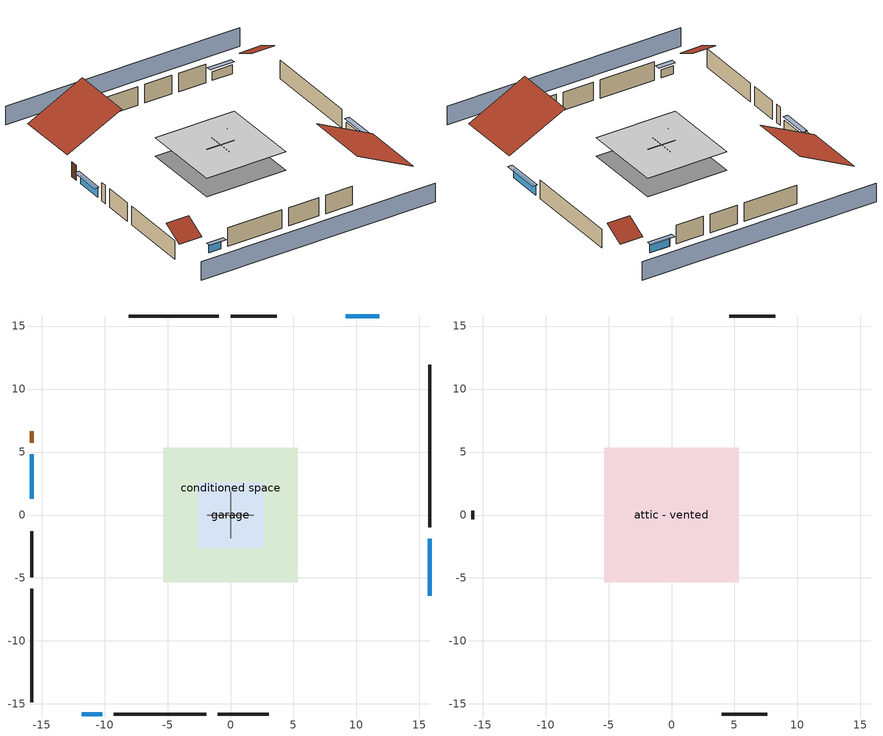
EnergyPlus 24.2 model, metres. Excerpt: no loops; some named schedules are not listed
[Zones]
conditioned space
 floor foundation (Slab2 construction): -5.34,-5.34 -5.34,5.34 5.34,5.34 5.34,-5.34 z0
 wall outside (AdiabaticWallConstruction 1): -15.79,6.65 -15.79,5.73 z0:2.03
 wall outside (AdiabaticWallConstruction): 15.79,-6.42 15.79,-1.88 z0:1.22; -11.81,-15.79 -10.18,-15.79 z0:1.07; -15.79,4.81 -15.79,1.27 z0:1.19; 11.81,15.79 9.15,15.79 z0:1.16
 wall outside (Wall3 construction): 15.79,-0.95 15.79,11.92 z0:2.44
 wall outside (Wall4 construction): -1.01,-15.79 3.04,-15.79 z0:2.44
 wall outside (Wall7 construction): -15.79,-5.86 -15.79,-14.86 z0:2.44
 wall outside (Wall8 construction): -0.92,15.79 -8.08,15.79 z0:2.44
 wall to garage (Wall5 construction): 0,1.83 0,-1.83 z0:2.44
 wall to garage (Wall6 construction): -1.83,0 1.83,0 z0:2.44
 window (WindowConstruction): 15.79,-6.42 15.79,-1.88 z0:1.22
 window (WindowConstruction 1): -11.81,-15.79 -10.18,-15.79 z0:1.07
 window (WindowConstruction 2): -15.79,4.81 -15.79,1.27 z0:1.19
 window (WindowConstruction 3): 11.81,15.79 9.15,15.79 z0:1.16
 door (Door): -15.79,6.65 -15.79,5.73 z0:2.03
garage
 floor foundation (Slab1 construction): -2.59,-2.59 -2.59,2.59 2.59,2.59 2.59,-2.59 z0
 wall outside (Wall1 construction): -9.25,-15.79 -1.93,-15.79 z0:2.44
 wall outside (Wall12 construction): 3.66,15.79 0.01,15.79 z0:2.44
 wall outside (Wall2 construction): -15.79,-1.27 -15.79,-4.93 z0:2.44
attic - vented
 floor to garage (Floor1 construction): -2.59,-2.59 -2.59,2.59 2.59,2.59 2.59,-2.59 z2.44
 floor to conditioned space (Floor2 construction Reversed): -5.34,-5.34 -5.34,5.34 5.34,5.34 5.34,-5.34 z2.44
 wall outside (Wall10 construction): 8.22,15.79 4.59,15.79 z0:2.44
 wall outside (Wall11 construction): -15.79,0.34 -15.79,-0.34 z0:2.44
 wall outside (Wall9 construction): 3.97,-15.79 7.6,-15.79 z0:2.44
 roof outside (Roof1 construction): 15.79,-7.35,2.44 8.24,-7.35,6.21 8.24,-15.79,6.21 15.79,-15.79,2.44
 roof outside (Roof2 construction): -12.74,-15.79,2.44 -12.74,-13.06,3.81 -15.79,-13.06,3.81 -15.79,-15.79,2.44
 roof outside (Roof3 construction): 12.74,15.79,2.44 12.74,13.06,3.81 15.79,13.06,3.81 15.79,15.79,2.44
 roof outside (Roof4 construction): -15.79,7.58,2.44 -8.44,7.58,6.11 -8.44,15.79,6.11 -15.79,15.79,2.44
shading: 15.79,20.37 -15.79,20.37 / -15.79,-20.37 15.79,-20.37 z0:2.44; 15.79,-1.58 15.79,-6.73 16.4,-6.73 16.4,-1.58 z1.52; -9.87,-15.79 -12.11,-15.79 -12.11,-16.4 -9.87,-16.4 z1.37; -15.79,0.97 -15.79,5.11 -16.4,5.11 -16.4,0.97 z1.49; 8.85,15.79 12.11,15.79 12.11,16.4 8.85,16.4 z1.46
[Building]
Building 1: Terrain=Suburbs
[Site:Location]
Portland Intl Arpt_OR: Latitude {deg}=45.59; Longitude {deg}=-122.6; Time Zone {hr}=-8; Elevation {m}=33; Keep Site Location Information=Yes
[Site:GroundTemperature:Shallow]
10.2558, 8.96328, 8.85977, 9.47314, 11.9355, 14.3863, 16.5111, 17.8571, 17.9714, 16.8767, 14.8061, 12.4304
[Site:WaterMainsTemperature]
Calculation Method=Schedule; Temperature Schedule=mains temperature schedule
[Material] Roughness=Rough; Thermal Absorptance=0.9
Name | Thickness {m} | Conductivity {W/m-K} | Density {kg/m3} | Specific Heat {J/kg-K} | Solar Absorptance | Visible Absorptance
asphalt or fiberglass shingles | 0.00635 | 0.162714 | 1121.4 | 1465.45 | 0.85 | 0.85
ceiling loosefill ins | 0.0846667 | 0.0480833 | 16.02 | 1046.75 | 0.7 | 0.7
ceiling stud and cavity | 0.1397 | 1.39189 | 65.682 | 1177.47 | 0.7 | 0.7
ceiling stud and cavity 1 | 0.1397 | 0.302811 | 65.682 | 1177.47 | 0.7 | 0.7
concrete 4.0 in. | 0.1016 | 1.803125 | 2242.8 | 837.4 | 0.7 | 0.7
door material | 0.04445 | 0.0612267 | 512.64 | 1214.23 | 0.7 | 0.7
floor covering | 0.0127 | 0.0450781 | 54.468 | 1339.84 | 0.9 | 0.9
furniture material conditioned space 1; furniture material garage 1 | 0.1524 | 0.115458 | 640.8 | 1214.23 | 0.6 | 0.6
gypsum board | 0.0127 | 0.160291 | 801 | 837.4 | 0.6 | 0.6
osb sheathing 0.5 in. | 0.0127 | 0.115458 | 512.64 | 1214.23 | 0.6 | 0.6
osb sheathing 0.5 in. 1; osb sheathing 0.5 in. 2; osb sheathing 0.5 in. 3 | 0.0127 | 0.115458 | 512.64 | 1214.23 | 0.7 | 0.7
roof rigid ins | 0.00281632 | 0.029427 | 32.04 | 1214.23 | 0.7 | 0.7
wall rigid ins | 0.512978 | 0.029427 | 32.04 | 1214.23 | 0.7 | 0.7
wall stud and cavity | 0.1397 | 0.727959 | 139.0536 | 1170.24 | 0.6 | 0.6
wall stud and cavity 1 | 0.1397 | 0.550994 | 139.0536 | 1170.24 | 0.7 | 0.7
wall stud and cavity 2 | 0.1397 | 0.335416 | 139.0536 | 1170.24 | 0.7 | 0.7
wall stud and cavity 3 | 0.0889 | 0.380278 | 52.3479 | 1209.89 | 0.7 | 0.7
wall stud and cavity 4 | 0.0889 | 0.391764 | 83.0341 | 1211.67 | 0.7 | 0.7
wood siding | 0.0254 | 0.102417 | 544.68 | 1172.36 | 0.85 | 0.85
wood siding 1; wood siding 2 | 0.0254 | 0.102417 | 544.68 | 1172.36 | 0.7 | 0.7
[WindowMaterial:SimpleGlazingSystem]
WindowMaterial: U-Factor {W/m2-K}=6.58648; Solar Heat Gain Coefficient=0.76
[Construction]
AdiabaticWallConstruction: wood siding 1, wall rigid ins, wall stud and cavity 3, gypsum board
AdiabaticWallConstruction 1: wood siding 2, wall rigid ins, wall stud and cavity 3, gypsum board
Door: door material
Floor1 construction: ceiling stud and cavity
Floor2 construction Reversed: gypsum board, ceiling stud and cavity 1, ceiling loosefill ins
furniture construction conditioned space 1: furniture material conditioned space 1
furniture construction garage 1: furniture material garage 1
PartitionWallConstruction: gypsum board, wall stud and cavity 4, gypsum board
Roof1 construction; Roof2 construction; Roof3 construction; Roof4 construction: asphalt or fiberglass shingles, roof rigid ins, osb sheathing 0.5 in.
Slab1 construction: concrete 4.0 in.
Slab2 construction: concrete 4.0 in., floor covering
Wall1 construction; Wall2 construction: wood siding, osb sheathing 0.5 in. 1, wall stud and cavity
Wall10 construction; Wall11 construction; Wall12 construction; Wall9 construction: wood siding, osb sheathing 0.5 in. 3, wall stud and cavity
Wall3 construction; Wall4 construction: wood siding, osb sheathing 0.5 in. 1, wall stud and cavity 1, gypsum board
Wall5 construction: osb sheathing 0.5 in. 2, wall stud and cavity 2, gypsum board
Wall6 construction: osb sheathing 0.5 in. 3, wall stud and cavity 2, gypsum board
Wall7 construction; Wall8 construction: wood siding, osb sheathing 0.5 in. 3, wall stud and cavity 1, gypsum board
WindowConstruction; WindowConstruction 1; WindowConstruction 2; WindowConstruction 3: WindowMaterial
[Zone] Multiplier=1; Part of Total Floor Area=Yes
Name | Volume {m3}
attic - vented | 124.583
conditioned space | 278.185
garage | 65.242
[Space]
Name | Zone | Volume {m3}
attic - vented 1 | attic - vented | 124.583
conditioned space 1 | conditioned space | 278.185
garage 1 | garage | 65.242
[ZoneInfiltration:EffectiveLeakageArea] Schedule=Always On Discrete
Name | Zone or Space | Effective Air Leakage Area {cm2} | Stack Coefficient | Wind Coefficient
infil attic - vented 1 | attic - vented 1 | 4694.23 | 0.000184533 | 3.53165e-05
infil garage 1 | garage 1 | 339.796 | 0.000129147 | 4.38083e-05
[ZoneMixing]
whole house fan mix: Zone or Space=attic - vented; Schedule=Always On Continuous; Design Flow Rate Calculation Method=Flow/Zone; Design Flow Rate {m3/s}=0; Source Zone or Space=conditioned space
[SurfaceProperty:ExposedFoundationPerimeter] Exposed Perimeter Calculation Method=TotalExposedPerimeter
Name | Total Exposed Perimeter {m}
Slab2 | 39.80688
Slab1 | 14.6304
[SurfaceProperty:IncidentSolarMultiplier] Incident Solar Multiplier=1; Incident Solar Multiplier Schedule=trans schedule winter=0.85 summer=0.7
Window1; Window2; Window3; Window4
[InternalMass]
Name | Construction | Zone or ZoneList | Space or SpaceList | Surface Area {m2}
furniture mass conditioned space 1 | furniture construction conditioned space 1 | conditioned space | conditioned space 1 | 45.63397
partition wall mass | PartitionWallConstruction | conditioned space | conditioned space 1 | 114.085
furniture mass garage 1 | furniture construction garage 1 | garage | garage 1 | 2.67561
[Lights] Design Level Calculation Method=LightingLevel; Return Air Fraction=0; Fraction Radiant=0.6; Fraction Visible=0.2; Fraction Replaceable=1
Name | Zone or ZoneList or Space or SpaceList | Schedule | Lighting Level {W}
interior lighting | conditioned space 1 | lighting_interior | 262.64
garage lighting | garage 1 | lighting_garage | 13.3083
[People]
occupants: Zone or ZoneList or Space or SpaceList=conditioned space 1; Number of People Schedule=occupants; Number of People Calculation Method=People; Number of People=3; Fraction Radiant=0.314171; Sensible Heat Fraction=0.56303; Activity Level Schedule=occupants activity schedule; Carbon Dioxide Generation Rate {m3/s-W}=0; Enable ASHRAE 55 Comfort Warnings=No; Mean Radiant Temperature Calculation Type=EnclosureAveraged
[ElectricEquipment] Zone or ZoneList or Space or SpaceList=conditioned space 1; Design Level Calculation Method=EquipmentLevel
Name | Schedule | Design Level {W} | Fraction Latent | Fraction Radiant | Fraction Lost
clothes dryer | clothes_dryer | 4739.24 | 0.015 | 0.081 | 0.85
clothes washer | clothes_washer | 244.867 | 0.03 | 0.162 | 0.7
cooking range | cooking_range | 86.4789 | 0.16 | 0.384 | 0.2
fridge | fridge schedule | 49.4292 | 0 | 0.6 | 0
mech vent bath fan 0 | mech vent bath fan 0 schedule | 15 | 0 | 0 | 1
mech vent house fan | mech vent house fan schedule | 0 | 0 | 0 | 1
mech vent house fan cfis | mech vent house fan cfis schedule | 0 | 0 | 0 | 0
mech vent range fan 0 | mech vent range fan 0 schedule | 30 | 0 | 0 | 1
misc plug loads | plug_loads_other | 337.586 | 0.021 | 0.558 | 0.049
misc tv | plug_loads_tv | 443.525 | 0 | 0.6 | 0
whole house fan | Always On Discrete | 0 | 0 | 0 | 1
[OtherEquipment] Zone or ZoneList or Space or SpaceList=conditioned space 1; Design Level Calculation Method=EquipmentLevel
Name | Fuel Type | Schedule | Design Level {W} | Fraction Latent | Fraction Radiant | Fraction Lost
clothes dryer 1 | Electricity | clothes_dryer | 0 | 0.015 | 0.081 | 0.85
cooking range 1 | NaturalGas | cooking_range | 2534.45 | 0.16 | 0.384 | 0.2
general water use latent | None | general water use schedule | 62.594 | 1 | 0 | 0
general water use sensible | None | general water use schedule | -61.6891 | 0 | 0.6 | 0
mech vent house fan latent load; water heater lat | None | Always On Discrete | 0 | 1 | 0 | 0
mech vent house fan sensible load; water heater sens | None | Always On Discrete | 0 | 0 | 0 | 0
water heater energy adjustment1 | Electricity | Always On Discrete | 0.01 | 0 | 0 | 1
[ZoneInfiltration:DesignFlowRate] Zone or ZoneList or Space or SpaceList=conditioned space 1; Schedule=Always On Discrete; Design Flow Rate Calculation Method=Flow/Zone; Design Flow Rate {m3/s}=0
infil flow; natural vent flow; whole house fan flow
[Foundation:Kiva] Wall Height Above Grade {m}=0.1016; Wall Depth Below Slab {m}=0.2032
Name | Initial Indoor Air Temperature {C}
Foundation Kiva 1 | 13.4258
Foundation Kiva 2 | 11.6667
[Foundation:Kiva:Settings]
Soil Conductivity {W/m-K}=1.3848; Soil Density {kg/m3}=1842.3; Soil Specific Heat {J/kg-K}=418.7; Ground Solar Absorptivity=0.9; Ground Thermal Absorptivity=0.9; Ground Surface Roughness {m}=0.03; Far-Field Width {m}=40; Deep-Ground Boundary Condition=ZeroFlux; Deep-Ground Depth {m}=40; Minimum Cell Dimension {m}=0.2; Maximum Cell Growth Coefficient=3; Simulation Timestep=Timestep
[Exterior:Lights]
exterior lighting: Schedule=exterior lighting schedule; Design Level {W}=9.28603
[EnergyManagementSystem:GlobalVariable]
infil_program_Qfan
infil_program_Qinf
natural_vent_program_Qnv
natural_vent_program_Qwhf
[EnergyManagementSystem:Sensor]
Name | Output:Variable or Output:Meter Index Key | Output:Variable or Output:Meter
airflow_gain | infil flow | Infiltration Sensible Heat Gain Energy
airflow_gain_1 | natural vent flow | Infiltration Sensible Heat Gain Energy
airflow_gain_2 | whole house fan flow | Infiltration Sensible Heat Gain Energy
airflow_loss | infil flow | Infiltration Sensible Heat Loss Energy
airflow_loss_1 | natural vent flow | Infiltration Sensible Heat Loss Energy
airflow_loss_2 | whole house fan flow | Infiltration Sensible Heat Loss Energy
clg_load_cond |  | Cooling:EnergyTransfer:Zone:CONDITIONED SPACE
clg_sp_s; clg_sp_s_1 | cooling setpoint | Schedule Value
clothes_dryer_exhaust_0_sch_s | clothes_dryer | Schedule Value
cool_season | cooling season schedule | Schedule Value
htg_load_cond |  | Heating:EnergyTransfer:Zone:CONDITIONED SPACE
htg_sp_s; htg_sp_s_1 | heating setpoint | Schedule Value
ig_ee_conv | clothes dryer | Electric Equipment Convective Heating Energy
ig_ee_conv_2 | cooking range | Electric Equipment Convective Heating Energy
ig_ee_conv_3 | fridge | Electric Equipment Convective Heating Energy
ig_ee_conv_4 | misc plug loads | Electric Equipment Convective Heating Energy
ig_ee_conv_5 | misc tv | Electric Equipment Convective Heating Energy
ig_ee_conv_6 | whole house fan | Electric Equipment Convective Heating Energy
ig_ee_rad | clothes dryer | Electric Equipment Radiant Heating Energy
ig_ee_rad_2 | cooking range | Electric Equipment Radiant Heating Energy
ig_ee_rad_3 | fridge | Electric Equipment Radiant Heating Energy
ig_ee_rad_4 | misc plug loads | Electric Equipment Radiant Heating Energy
ig_ee_rad_5 | misc tv | Electric Equipment Radiant Heating Energy
ig_ee_rad_6 | whole house fan | Electric Equipment Radiant Heating Energy
ig_lgt_conv | interior lighting | Lights Convective Heating Energy
ig_lgt_rad | interior lighting | Lights Radiant Heating Energy
ig_lgt_vis | interior lighting | Lights Visible Radiation Heating Energy
ig_oe_conv | clothes dryer 1 | Other Equipment Convective Heating Energy
ig_oe_conv_1 | cooking range 1 | Other Equipment Convective Heating Energy
ig_oe_conv_2 | general water use latent | Other Equipment Convective Heating Energy
ig_oe_conv_3 | general water use sensible | Other Equipment Convective Heating Energy
ig_oe_conv_4 | water heater energy adjustment1 | Other Equipment Convective Heating Energy
ig_oe_conv_5 | water heater lat | Other Equipment Convective Heating Energy
ig_oe_conv_6 | water heater sens | Other Equipment Convective Heating Energy
ig_oe_rad | clothes dryer 1 | Other Equipment Radiant Heating Energy
ig_oe_rad_1 | cooking range 1 | Other Equipment Radiant Heating Energy
ig_oe_rad_2 | general water use latent | Other Equipment Radiant Heating Energy
ig_oe_rad_3 | general water use sensible | Other Equipment Radiant Heating Energy
ig_oe_rad_4 | water heater energy adjustment1 | Other Equipment Radiant Heating Energy
ig_oe_rad_5 | water heater lat | Other Equipment Radiant Heating Energy
ig_oe_rad_6 | water heater sens | Other Equipment Radiant Heating Energy
ig_ppl_conv | occupants | People Convective Heating Energy
ig_ppl_rad | occupants | People Radiant Heating Energy
im_conv | furniture mass conditioned space 1 | Surface Inside Face Convection Heat Gain Energy
im_conv_1 | partition wall mass | Surface Inside Face Convection Heat Gain Energy
im_ig | furniture mass conditioned space 1 | Surface Inside Face Internal Gains Radiation Heat Gain Energy
im_ig_1 | partition wall mass | Surface Inside Face Internal Gains Radiation Heat Gain Energy
im_lgt | furniture mass conditioned space 1 | Surface Inside Face Lights Radiation Heat Gain Energy
im_lgt_1 | partition wall mass | Surface Inside Face Lights Radiation Heat Gain Energy
im_sol | furniture mass conditioned space 1 | Surface Inside Face Solar Radiation Heat Gain Energy
im_sol_1 | partition wall mass | Surface Inside Face Solar Radiation Heat Gain Energy
im_surf | furniture mass conditioned space 1 | Surface Inside Face Net Surface Thermal Radiation Heat Gain Energy
im_surf_1 | partition wall mass | Surface Inside Face Net Surface Thermal Radiation Heat Gain Energy
mech_vent_bath_fan_0_sch_s | mech vent bath fan 0 schedule | Schedule Value
mech_vent_range_fan_0_sch_s | mech vent range fan 0 schedule | Schedule Value
mv_conv | mech vent bath fan 0 | Electric Equipment Convective Heating Energy
mv_conv_1 | mech vent house fan | Electric Equipment Convective Heating Energy
mv_conv_2 | mech vent house fan cfis | Electric Equipment Convective Heating Energy
mv_conv_3 | mech vent range fan 0 | Electric Equipment Convective Heating Energy
mv_conv_4 | mech vent house fan latent load | Other Equipment Convective Heating Energy
mv_conv_5 | mech vent house fan sensible load | Other Equipment Convective Heating Energy
mv_rad | mech vent bath fan 0 | Electric Equipment Radiant Heating Energy
mv_rad_1 | mech vent house fan | Electric Equipment Radiant Heating Energy
mv_rad_2 | mech vent house fan cfis | Electric Equipment Radiant Heating Energy
mv_rad_3 | mech vent range fan 0 | Electric Equipment Radiant Heating Energy
mv_rad_4 | mech vent house fan latent load | Other Equipment Radiant Heating Energy
mv_rad_5 | mech vent house fan sensible load | Other Equipment Radiant Heating Energy
natural_vent_s | natural vent schedule | Schedule Value
out_pb_s |  | Site Outdoor Air Barometric Pressure
out_wt_s |  | Site Outdoor Air Humidity Ratio
site_vw_s |  | Site Wind Speed
ss_back_out | Window1 | Surface Window Shortwave from Zone Back Out Window Heat Transfer Rate
ss_back_out_1 | Window2 | Surface Window Shortwave from Zone Back Out Window Heat Transfer Rate
ss_back_out_2 | Window3 | Surface Window Shortwave from Zone Back Out Window Heat Transfer Rate
ss_back_out_3 | Window4 | Surface Window Shortwave from Zone Back Out Window Heat Transfer Rate
ss_conv | Door1 | Surface Inside Face Convection Heat Gain Energy
ss_conv_1 | Window1 | Surface Inside Face Convection Heat Gain Energy
ss_conv_2 | Window2 | Surface Inside Face Convection Heat Gain Energy
ss_conv_3 | Window3 | Surface Inside Face Convection Heat Gain Energy
ss_conv_4 | Window4 | Surface Inside Face Convection Heat Gain Energy
ss_ig | Door1 | Surface Inside Face Internal Gains Radiation Heat Gain Energy
ss_ig_1 | Window1 | Surface Inside Face Internal Gains Radiation Heat Gain Energy
ss_ig_2 | Window2 | Surface Inside Face Internal Gains Radiation Heat Gain Energy
ss_ig_3 | Window3 | Surface Inside Face Internal Gains Radiation Heat Gain Energy
ss_ig_4 | Window4 | Surface Inside Face Internal Gains Radiation Heat Gain Energy
ss_lgt | Door1 | Surface Inside Face Lights Radiation Heat Gain Energy
ss_sol | Door1 | Surface Inside Face Solar Radiation Heat Gain Energy
ss_surf | Door1 | Surface Inside Face Net Surface Thermal Radiation Heat Gain Energy
ss_surf_1 | Window1 | Surface Inside Face Net Surface Thermal Radiation Heat Gain Energy
ss_surf_2 | Window2 | Surface Inside Face Net Surface Thermal Radiation Heat Gain Energy
ss_surf_3 | Window3 | Surface Inside Face Net Surface Thermal Radiation Heat Gain Energy
ss_surf_4 | Window4 | Surface Inside Face Net Surface Thermal Radiation Heat Gain Energy
ss_trans_in | Window1 | Surface Window Transmitted Solar Radiation Rate
ss_trans_in_1 | Window2 | Surface Window Transmitted Solar Radiation Rate
ss_trans_in_2 | Window3 | Surface Window Transmitted Solar Radiation Rate
ss_trans_in_3 | Window4 | Surface Window Transmitted Solar Radiation Rate
ss_trans_out | Window1 | Surface Inside Face Initial Transmitted Diffuse Transmitted Out Window Solar Radiation Rate
ss_trans_out_1 | Window2 | Surface Inside Face Initial Transmitted Diffuse Transmitted Out Window Solar Radiation Rate
ss_trans_out_2 | Window3 | Surface Inside Face Initial Transmitted Diffuse Transmitted Out Window Solar Radiation Rate
ss_trans_out_3 | Window4 | Surface Inside Face Initial Transmitted Diffuse Transmitted Out Window Solar Radiation Rate
s_conv | Floor2 | Surface Inside Face Convection Heat Gain Energy
s_conv_1 | Slab2 | Surface Inside Face Convection Heat Gain Energy
s_conv_2 | Wall3 | Surface Inside Face Convection Heat Gain Energy
s_conv_3 | Wall4 | Surface Inside Face Convection Heat Gain Energy
s_conv_4 | Wall5 | Surface Inside Face Convection Heat Gain Energy
s_conv_5 | Wall6 | Surface Inside Face Convection Heat Gain Energy
s_conv_6 | Wall7 | Surface Inside Face Convection Heat Gain Energy
s_conv_7 | Wall8 | Surface Inside Face Convection Heat Gain Energy
s_ig | Floor2 | Surface Inside Face Internal Gains Radiation Heat Gain Energy
s_ig_1 | Slab2 | Surface Inside Face Internal Gains Radiation Heat Gain Energy
s_ig_2 | Wall3 | Surface Inside Face Internal Gains Radiation Heat Gain Energy
s_ig_3 | Wall4 | Surface Inside Face Internal Gains Radiation Heat Gain Energy
s_ig_4 | Wall5 | Surface Inside Face Internal Gains Radiation Heat Gain Energy
s_ig_5 | Wall6 | Surface Inside Face Internal Gains Radiation Heat Gain Energy
s_ig_6 | Wall7 | Surface Inside Face Internal Gains Radiation Heat Gain Energy
s_ig_7 | Wall8 | Surface Inside Face Internal Gains Radiation Heat Gain Energy
s_lgt | Floor2 | Surface Inside Face Lights Radiation Heat Gain Energy
s_lgt_1 | Slab2 | Surface Inside Face Lights Radiation Heat Gain Energy
s_lgt_2 | Wall3 | Surface Inside Face Lights Radiation Heat Gain Energy
s_lgt_3 | Wall4 | Surface Inside Face Lights Radiation Heat Gain Energy
s_lgt_4 | Wall5 | Surface Inside Face Lights Radiation Heat Gain Energy
s_lgt_5 | Wall6 | Surface Inside Face Lights Radiation Heat Gain Energy
s_lgt_6 | Wall7 | Surface Inside Face Lights Radiation Heat Gain Energy
s_lgt_7 | Wall8 | Surface Inside Face Lights Radiation Heat Gain Energy
s_sol | Floor2 | Surface Inside Face Solar Radiation Heat Gain Energy
s_sol_1 | Slab2 | Surface Inside Face Solar Radiation Heat Gain Energy
s_sol_2 | Wall3 | Surface Inside Face Solar Radiation Heat Gain Energy
s_sol_3 | Wall4 | Surface Inside Face Solar Radiation Heat Gain Energy
s_sol_4 | Wall5 | Surface Inside Face Solar Radiation Heat Gain Energy
s_sol_5 | Wall6 | Surface Inside Face Solar Radiation Heat Gain Energy
s_sol_6 | Wall7 | Surface Inside Face Solar Radiation Heat Gain Energy
s_sol_7 | Wall8 | Surface Inside Face Solar Radiation Heat Gain Energy
s_surf | Floor2 | Surface Inside Face Net Surface Thermal Radiation Heat Gain Energy
s_surf_1 | Slab2 | Surface Inside Face Net Surface Thermal Radiation Heat Gain Energy
s_surf_2 | Wall3 | Surface Inside Face Net Surface Thermal Radiation Heat Gain Energy
s_surf_3 | Wall4 | Surface Inside Face Net Surface Thermal Radiation Heat Gain Energy
s_surf_4 | Wall5 | Surface Inside Face Net Surface Thermal Radiation Heat Gain Energy
s_surf_5 | Wall6 | Surface Inside Face Net Surface Thermal Radiation Heat Gain Energy
s_surf_6 | Wall7 | Surface Inside Face Net Surface Thermal Radiation Heat Gain Energy
s_surf_7 | Wall8 | Surface Inside Face Net Surface Thermal Radiation Heat Gain Energy
water_heater_T_set | water heater setpoint | Schedule Value
[EnergyManagementSystem:Actuator]
Name | Actuated Component Unique | Actuated Component Type | Actuated Component Control Type
fridge_schedule_act | fridge schedule | Schedule:Constant | Schedule Value
infil_flow_act | infil flow | Zone Infiltration | Air Exchange Flow Rate
mech_vent_house_fan_cfis_act | mech vent house fan cfis | ElectricEquipment | Electricity Rate
mech_vent_house_fan_latent_load_act | mech vent house fan latent load | OtherEquipment | Power Level
mech_vent_house_fan_sensible_load_act | mech vent house fan sensible load | OtherEquipment | Power Level
natural_vent_flow_act | natural vent flow | Zone Infiltration | Air Exchange Flow Rate
water_heater_HPWHSchedOverride | water heater setpoint | Schedule:Constant | Schedule Value
water_heater_hpwh_ec_adj_act | water heater energy adjustment1 | OtherEquipment | Power Level
water_heater_lat_act | water heater lat | OtherEquipment | Power Level
water_heater_LESchedOverride | water heater BottomElementSetpoint | Schedule:Constant | Schedule Value
water_heater_sens_act | water heater sens | OtherEquipment | Power Level
water_heater_UESchedOverride | water heater TopElementSetpoint | Schedule:Constant | Schedule Value
whole_house_fan_act | whole house fan | ElectricEquipment | Electricity Rate
whole_house_fan_flow_act | whole house fan flow | Zone Infiltration | Air Exchange Flow Rate
whole_house_fan_mix_act | whole house fan mix | ZoneMixing | Air Exchange Flow Rate
